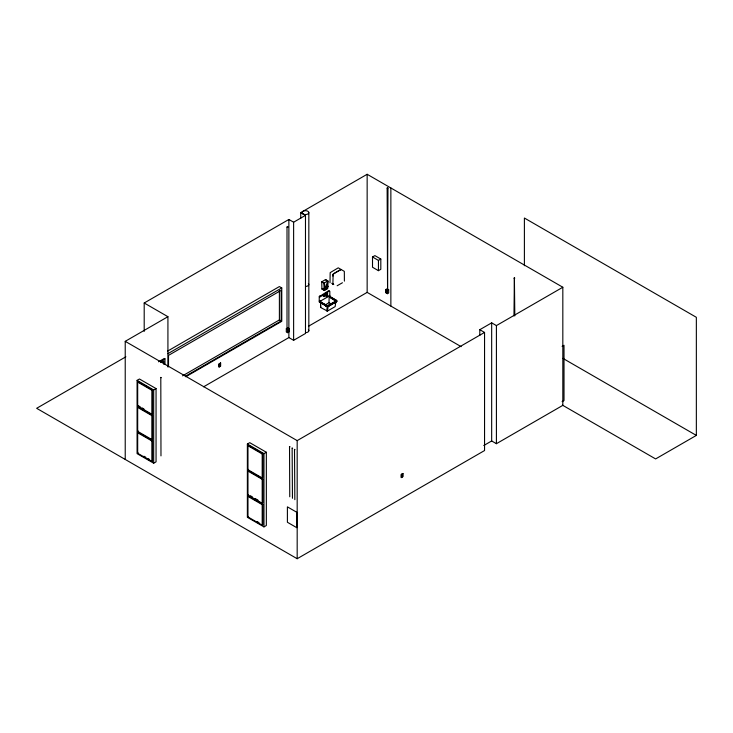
<?xml version="1.0" encoding="UTF-8"?>
<svg xmlns="http://www.w3.org/2000/svg" width="733" height="733" viewBox="0 0 733 733"><rect width="100%" height="100%" fill="white"/><g stroke="black" fill="none" stroke-linecap="round" stroke-linejoin="round"><path stroke-width="1.1" d="M344.4 281.124L344.327 271.375L338.252 267.829L330.18 272.639L329.997 282.764M327.596 281.014C328.329 285.659 324.288 291.138 324.316 282.883M327.266 283.561L326.588 286.026L327.816 280.931M327.266 282.92L327.449 281.096M324.801 290.085L324.801 289.956A1.622 0.916 -58.3 0 1 325.993 288.069A1.622 0.916 -58.3 0 1 327.11 288.637L326.836 288.939A29.183 16.951 -59.7 0 1 325.076 289.938L324.05 290.35L323.94 288.463A17.922 10.409 -59.7 0 0 327.825 286.246L327.898 286.328A17.922 10.409 -59.7 0 1 324.013 288.545L323.94 288.463M325.305 304.855L328.989 302.729L329.209 296.031L329.914 297.259M219.451 364.869L219.506 364.411M219.588 365.941L219.506 365.455M219.579 365.868L219.717 365.391M219.982 365.336L219.863 365.996L219.607 365.382L220.267 365.19L220.184 365.886L219.442 365.51L220.083 364.017M288.683 330.785L288.225 331.463M402.408 474.746L401.574 475.415L402.298 474.544M402.188 476.102C401.721 476.221 401.922 476.569 402.408 475.937M401.959 475.488L401.858 474.672L402.417 474.819M386.749 291.303L386.346 290.607M386.896 291.871L386.74 292.714L386.346 291.652M326.817 311.076L327.202 305.762L321.173 302.298L320.468 301.08L320.678 307.53L327.431 311.076L335.146 306.614L335.916 301.126L327.184 305.771M331.728 283.277L333.652 284.395L332.883 284.431L333.13 274.224L332.938 274.692M332.883 276.103L333.011 274.673M219.579 364.264L220.065 365.51M288.381 330.391L288.243 330.665M288.381 331.435L288.06 331.289M401.711 476.551L401.977 475.158M386.969 292.577C385.191 291.917 387.885 290.882 386.273 292.449M387.024 292.055L386.282 291.679L386.41 292.449M386.575 291.148L386.63 290.763M219.717 364.347L219.689 365.098L220.157 364.099M288.115 330.198L288.619 329.987L288.078 330.29L288.619 330.858M288.683 331.05L288.087 331.637M386.291 290.708C386.923 292.614 386.822 289.297 386.273 291.404M160.738 377.376L161.306 377.706M287.006 227.028L287.84 227.028L287.006 227.028L287.006 328.448L287.84 328.448L287.006 328.448M292.073 447.991L292.641 448.321M387.152 188.097L387.977 188.033L387.555 289.7L387.134 188.033L387.977 188.033M387.134 289.453L387.977 289.453M513.97 315.859L514.392 277.871L514.813 315.859M514.813 278.119L513.97 278.119M324.013 288.545L324.041 283.149L327.376 281.06M288.087 330.867L288.133 331.609M401.711 474.938L402.261 474.517L401.794 475.131M288.298 331.197L288.839 329.795M401.647 475.479L402.115 474.443M387.024 291.871L386.575 292.201M327.074 293.851L326.973 294.254M327.074 294.455L326.973 293.658M325.883 305.725L326.863 305.872M288.371 330.317L287.95 329.795L288.564 329.548L288.115 329.887L288.71 330.684M288.435 330.62L288.545 331.426M401.886 475.387L401.904 474.645M401.611 475.818L402.234 475.671M219.607 364.338C221.036 363.486 218.654 364.787 220.037 364.75M288.087 329.813L287.977 330.482M288.6 330.253L288.6 329.566M401.611 475.818L401.611 476.496M401.711 475.983L402.298 475.589M325.25 286.704L325.864 286.896L326.515 285.98M319.24 296.7L328.714 290.662L329.823 291.303L329.823 295.683L330.528 296.902L336.795 300.521L336.795 301.455L328.247 306.394L326.836 306.394L319.24 302.005L319.24 296.7L319.863 297.057L329.337 291.028M401.849 476.129L402.289 476.423M289.453 446.479L290.03 446.809M294.446 449.356L295.014 449.686M333.231 274.179L333.323 273.977A92.779 53.564 -60 0 1 341.074 269.497L341.202 269.506M333.286 274.105L333.341 274.05A92.45 53.381 -60 0 1 341.056 269.597L341.166 269.597M327.037 296.086L327.624 296.086L327.037 296.544M219.909 365.721L220.083 365.061M327.129 288.756L327.898 288.078L327.825 286.246M342.448 282.746L337.134 285.769M144.199 331.389L144.199 302.995L288.875 219.469L293.621 222.209L305.478 215.355L305.478 333.469L293.621 340.314L288.875 337.574L203.655 386.777M300.741 218.297L300.741 212.616L367.151 174.28L562.825 287.244L562.825 405.358L496.415 443.694L491.669 440.954L483.762 445.527M125.224 459.444L125.224 341.34L167.921 316.693L167.921 367.013M125.884 356.788L36.65 408.308L297.177 558.72L484.55 450.548L484.55 332.434L479.803 329.694L479.803 335.375M167.527 351.153L279.392 286.566L281.765 287.932L281.765 321.311L185.733 376.753M167.921 353.663L281.765 287.932M158.557 361.8L164.357 358.455L164.952 358.794L164.952 364.475M160.124 361.589L164.952 358.794M160.802 362.56L163.761 360.847L163.761 364.246M137.08 380.363L139.453 378.998L156.056 388.582L156.056 461.845L153.683 463.21L137.08 453.626L137.08 380.363L153.683 389.947L156.056 388.582M137.676 382.076L138.271 381.737L152.501 389.947L152.501 413.916L151.905 414.255L137.676 406.036L137.676 382.076L151.905 390.295L152.501 389.947M372.511 256.981L374.884 255.615L380.812 259.033L380.812 269.304L378.448 270.679L372.511 267.252L372.511 256.981L378.448 260.407L380.812 259.033M332.974 284.606L333.662 284.303M182.544 375.855L279.392 319.945L281.17 320.972L281.17 290.332L168.508 355.377L168.508 366.72M323.674 295.014L324.765 295.637M326.579 293.337L327.669 293.96M327.669 293.337C322.63 294.978 332.122 292.879 324.215 296.618L323.18 295.656L324.765 295.014M323.18 296.013L323.592 295.417L324.215 295.775M327.12 296.26L327.541 296.013L327.541 296.618L325.26 294.822L327.743 295.775L327.33 296.379M323.803 296.013L327.12 294.098M324.362 295.93L324.068 295.335M185.312 376.313L281.17 320.972M323.803 296.379L327.541 294.336M137.676 406.036L138.271 405.697L140.168 406.797M327.541 296.37L327.12 296.618L327.12 296.013M319.24 301.071L319.863 301.428L329.823 295.683L329.199 295.317M137.676 407.411L138.271 407.062L152.501 415.281L152.501 439.25L151.905 439.589L137.676 431.37L137.676 407.411L151.905 415.629L152.501 415.281M320.568 302.775L321.173 302.298M330.528 296.902L329.905 297.378L335.916 300.851M219.753 364.429L220.166 364.191L219.717 364.869M219.607 364.64L219.735 364.274M219.753 365.474L220.166 365.236L219.717 365.914M219.607 365.694L220.111 365.483L219.488 365.263L220.056 365.767L219.433 365.859M219.625 366.06L220.193 365.886M286.31 328.75L287.95 327.807L289.132 328.494L289.132 331.737L287.492 332.681L286.31 331.994L286.31 328.75L287.492 329.438L289.132 328.494M336.795 301.336L328.247 306.275L326.836 306.275L320.568 302.656L319.863 301.428M288.271 329.978L288.701 329.777L288.225 330.418M288.71 331.444L287.996 331.041M288.115 331.243L288.619 331.032M308.666 326.148L367.151 292.385L461.139 346.654M137.676 431.37L138.271 431.031M137.676 432.745L138.271 432.397L152.501 440.615L152.501 461.158L151.905 461.497L137.676 453.287L137.676 432.745L151.905 440.954L152.501 440.615M385.842 289.498L387.033 288.811L388.673 289.755L388.673 292.998L387.482 293.686L385.842 292.742L385.842 289.498L387.482 290.442L388.673 289.755M386.712 291.285L386.731 290.635M386.3 291.01L387.015 292.183M386.483 291.157L387.024 290.827M386.3 292.055L386.887 292.265L386.584 291.707M386.749 292.467L386.63 291.807M137.676 453.287L138.271 452.939M247.369 444.042L249.742 442.668L266.345 452.252L266.345 525.515L263.972 526.89L247.369 517.296L247.369 444.042L263.972 453.626L266.345 452.252M247.965 445.746L248.56 445.407L262.79 453.626L262.79 477.586L262.194 477.934L247.965 469.716L247.965 445.746L262.194 453.965L262.79 453.626M479.803 329.694L491.669 322.85L496.415 325.589L562.825 287.244M125.224 341.34L297.177 440.615L484.55 332.434M247.965 469.716L248.56 469.377M247.965 471.081L248.56 470.742L262.79 478.961L262.79 502.92L262.194 503.259L247.965 495.05L247.965 471.081L262.194 479.3L262.79 478.961M247.965 495.05L248.56 494.702M247.965 496.415L248.56 496.076L262.79 504.295L262.79 524.828L262.194 525.176L247.965 516.957L247.965 496.415L262.194 504.634L262.79 504.295M247.965 516.957L248.56 516.618M562.11 346.37L564.007 345.28L564.007 400.566L562.11 401.657M402.087 474.847L401.647 475.47M524.397 265.731L524.397 218.031L696.35 317.307L696.35 435.411L655.614 458.931L562.431 405.129M325.544 289.04L325.04 289.324L325.8 289.077M336.795 301.455L328.247 306.394M325.525 279.594L321.741 281.839L324.197 282.947M219.808 364.585L219.442 364.246M219.982 365.025L219.982 364.292M292.458 498.293L292.137 448.284M294.831 499.668L294.51 449.65M322.208 288.903A29.183 16.951 -59.7 0 1 321.915 289.04L324.197 290.378M325.727 306.046L326.863 305.826L325.727 305.872M289.755 496.782L289.526 446.773M325.727 305.826L326.863 306M562.935 358.391L696.35 435.411M300.741 212.616L305.478 215.355M386.3 290.744L386.593 291.441L386.456 290.662M321.915 289.04L321.732 281.866L324.013 283.231M326.084 293.979L327.541 294.693M326.084 294.336L326.707 294.336M329.199 296.251L336.795 300.64M329.905 297.259L335.916 301.245L327.88 305.881L321.191 302.417M327.743 296.132L325.672 294.574M325.26 294.822L327.541 296.26M323.18 295.656L324.215 296.251M319.725 295.857L320.348 296.214M328.989 302.729L331.637 304.241M287.95 330.015L288.545 330.299M288.06 330.244L288.545 330.381L288.527 329.658M144.199 302.995L167.921 316.693M219.579 365.025L220.111 365.3M402.105 474.993L401.647 474.709L402.289 475.378M402.023 475.909L401.931 476.441L401.858 475.717M142.065 407.887L143.961 408.987M250.457 495.801L252.354 496.901M255.203 498.541L258.043 500.181M143.961 456.228L145.858 457.319M147.754 458.418L149.651 459.518M257.1 521.548L258.996 522.638M327.898 286.328L327.898 281.014L325.425 279.612L327.715 280.95M325.159 286.548L324.398 283.359L324.371 284.285M160.976 455.889L160.802 377.669M402.252 474.663L402.17 475.451M327.074 294.226L327.175 293.621M327.413 296.306L327.257 296.324M324.27 295.536L324.215 296.618M324.27 296.132L324.362 295.335M320.458 301.071L320.688 307.521M324.389 282.755L324.472 283.405M496.415 325.589L496.415 443.694M491.669 322.85L491.669 440.954M390.863 187.969L390.863 306.082M387.482 290.442L387.482 293.686M378.448 260.407L378.448 270.679M367.151 174.28L367.151 292.385M327.037 288.811L327.037 288.683A1.521 0.88 -59.7 0 0 325.956 288.133A1.521 0.88 -59.7 0 0 324.875 289.911L324.875 290.048M308.831 212.616L308.831 330.73M297.177 440.615L297.177 558.72M293.621 222.209L293.621 340.314M288.875 219.469L288.875 328.485M288.875 331.893L288.875 337.574M288.344 329.758L288.381 330.51M287.492 329.438L287.492 332.681M279.392 290.442L279.392 319.945M263.972 453.626L263.972 526.89M262.194 453.965L262.194 477.934M262.194 479.3L262.194 503.259M262.194 504.634L262.194 525.176M219.836 364.209L219.845 364.942M219.836 365.254L219.845 365.987M153.683 389.947L153.683 463.21M151.905 390.295L151.905 414.255M151.905 415.629L151.905 439.589M151.905 440.954L151.905 461.497M308.382 329.758A3.353 1.933 0 0 1 305.478 332.663M308.382 283.543A3.353 1.933 0 0 1 305.478 286.447M327.88 305.762L327.413 311.067L327.889 305.771M220.624 362.936L218.984 363.889L218.984 367.132L220.624 366.179L220.624 362.936M220.459 363.229L219.149 363.98L219.149 366.839L220.459 366.088L220.459 363.229M288.967 328.778L287.657 329.529L287.657 332.397L288.967 331.637L288.967 328.778M402.857 473.472L401.217 474.425L401.217 477.669L402.857 476.716L402.857 473.472M402.692 473.765L401.382 474.517L401.382 477.375L402.692 476.624L402.692 473.765M387.317 290.534L386.007 289.782L386.007 292.641L387.317 293.402L387.317 290.534M296.883 512.34L287.4 506.86L287.4 522.263L296.883 527.742L296.883 512.34M303.105 213.99A3.353 1.933 0 0 0 308.721 213.12A3.353 1.933 0 0 0 304.616 210.747A3.353 1.933 0 0 0 303.105 213.99"/></g></svg>
